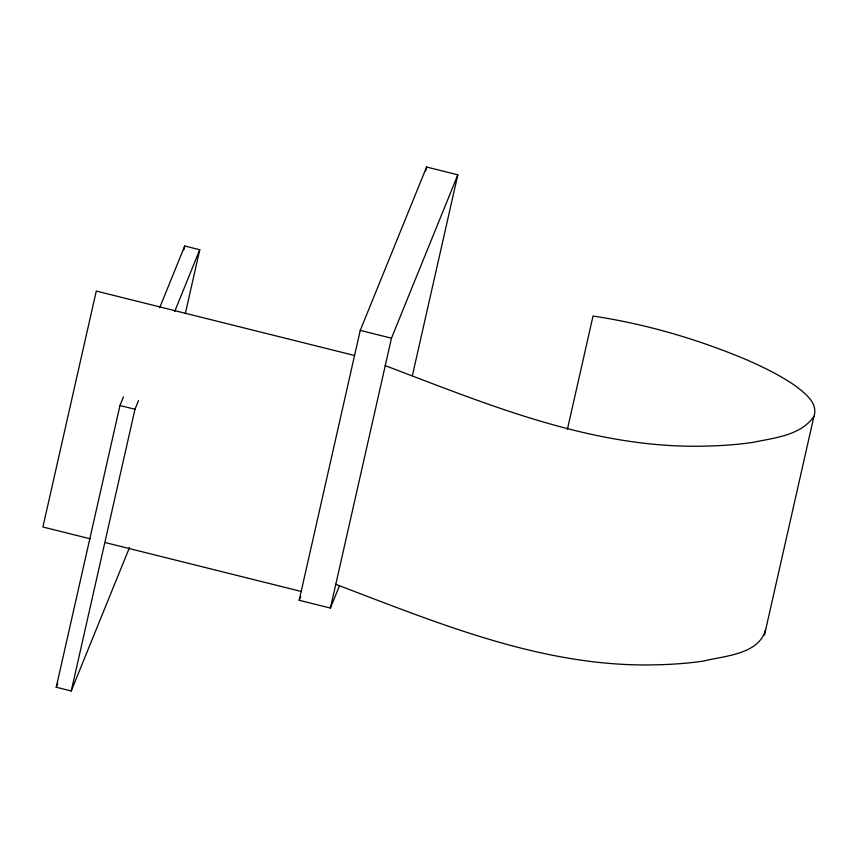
<?xml version="1.0" encoding="UTF-8"?>
<svg xmlns="http://www.w3.org/2000/svg" width="858" height="858" viewBox="0 0 858 858"><rect width="100%" height="100%" fill="white"/><g stroke="black" fill="none" stroke-linecap="round" stroke-linejoin="round"><path stroke-width="1.29" d="M335.65 584.309C439.124 623.476 545.216 668.339 658.097 664.757A270.989 99.045 12.7 0 0 703.646 661.046C724.345 655.791 758.965 654.633 765.626 629.654M764.478 635.038L813.952 416.334C818.425 403.249 805.029 393.361 796.074 386.336C780.716 375.568 763.781 367.342 746.664 359.802C697.49 339.092 645.827 323.992 593.039 316.044L567.406 429.3M129.494 547.533L71.246 690.98L56.231 687.226L119.959 405.512L123.477 396.857M71.246 690.98L134.985 409.266L138.503 400.611M183.859 249.903L184.738 245.989L199.764 249.732L185.307 313.642M339.468 585.789L330.416 608.075L299.185 600.278L360.242 330.405L426.587 167.02L457.818 174.817L412.387 375.589M425.697 170.935L426.587 167.02M330.416 608.075L391.473 338.191L457.818 174.817M159.631 307.818L184.738 245.989M174.657 311.572L199.764 249.732M56.231 687.226L57.733 683.515M299.185 600.278L300.697 596.567M813.952 416.334C800.761 435.692 774.195 437.837 753.12 442.342A270.989 99.045 12.7 0 1 707.571 446.053C594.701 449.635 488.61 404.772 385.124 365.605M360.242 330.405L391.473 338.191M354.408 355.459L96.278 291.066L42.9 527.005L90.187 538.803M119.959 405.512L134.985 409.266M105.513 542.631L301.029 591.409"/></g></svg>
